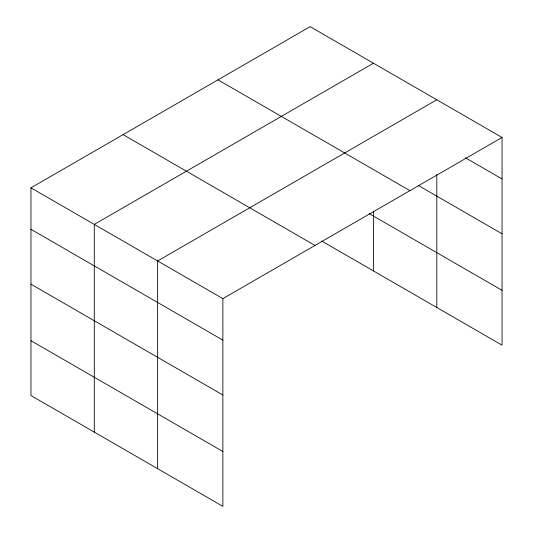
<?xml version="1.0" encoding="UTF-8"?>
<svg xmlns="http://www.w3.org/2000/svg" width="533" height="533" viewBox="0 0 533 533"><rect width="100%" height="100%" fill="white"/><g stroke="black" fill="none" stroke-linecap="round" stroke-linejoin="round"><path stroke-width="0.8" d="M30.954 187.829L222.867 298.633L222.867 506.35L30.954 395.546L30.954 187.829L310.133 26.65L502.046 137.454L502.046 345.171L321.646 241.016M373.466 63.214L94.288 224.4L94.288 432.116M436.793 99.778L157.615 260.963L157.615 468.68M222.867 298.633L502.046 137.454M465.476 157.828L502.046 178.941M418.085 185.324L502.046 233.8M218.004 79.837L409.917 190.641M369.142 213.586L502.046 290.312M123.083 134.642L314.996 245.446M30.954 229.323L222.867 340.127M30.954 284.176L222.867 394.98M30.954 340.694L222.867 451.498M436.793 174.518L436.793 307.494M373.466 211.088L373.466 270.931"/></g></svg>
